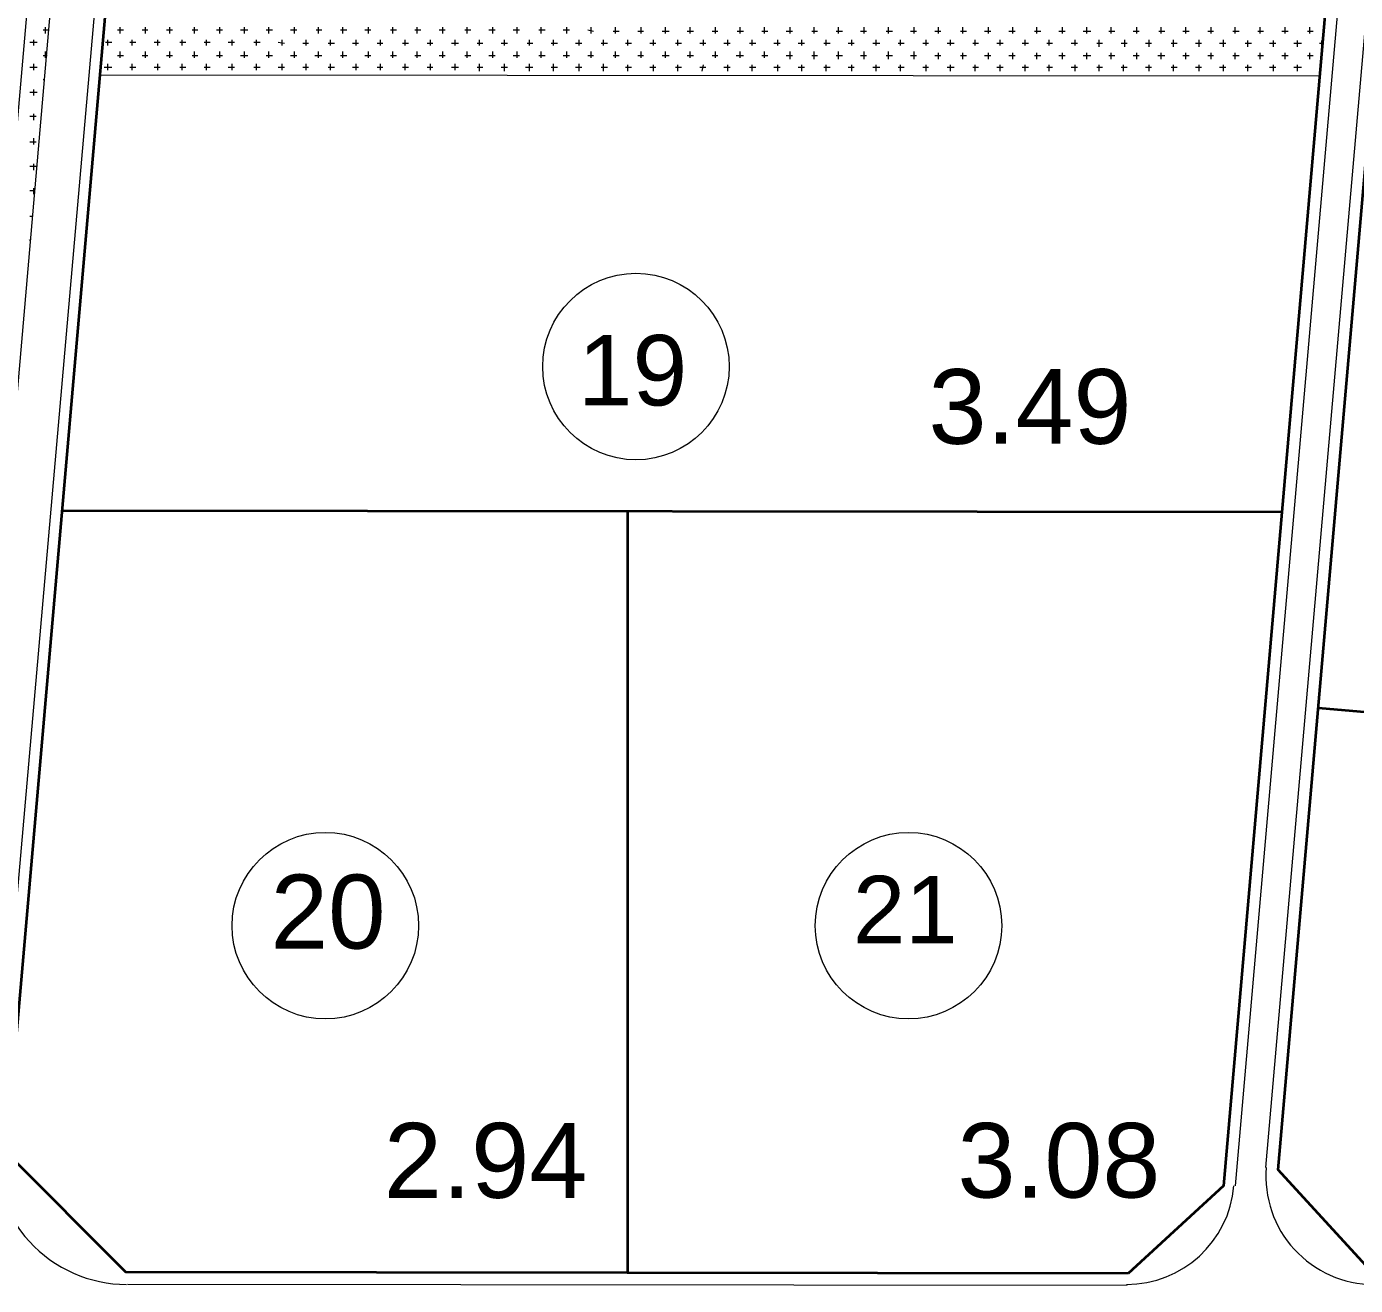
# Model space of a CAD drawing. Header units: millimetres. Extents: x -1787 to 4633, y 81 to 2259.
# Drawn here: x 1559.5 to 1899.2, y 1102.6 to 1424.4 of the extents above; entities that cross this region are included whole.
import ezdxf

# ---------------------------------------------------------------- set-up
doc = ezdxf.new("R2010")
doc.units = ezdxf.units.MM
doc.header["$MEASUREMENT"] = 0
doc.layers.get('0').update_dxf_attribs({"linetype": 'CONTINUOUS'})
doc.styles.add('Arial$001', font='arial.ttf', dxfattribs={"height": 2.232})

msp = doc.modelspace()

# ---------------------------------------------------------------- linework, layer by layer
at = {"color": 1, "linetype": 'Continuous', "lineweight": 35, "true_color": 0x000001}
for points in [[(1841.16425, 1105.68153), (1584.92009, 1106.04638), (1554.39456, 1136.5719), (1586.86594, 1510.17515), (1621.40478, 1537.53867), (1874.85178, 1502.99983), (1895.64806, 1476.48762), (1865.48738, 1128.05881)], [(2145.08174, 1127.81558), (2120.51538, 1105.4383), (1903.7963, 1105.68153), (1879.47317, 1132.19374), (1909.02578, 1472.47431), (1936.51091, 1494.60835), (2150.91929, 1464.93414), (2171.83718, 1438.78677)]]:
    msp.add_lwpolyline(points, close=True, dxfattribs=at)
at = {"color": 5, "linetype": 'Continuous', "lineweight": 20, "true_color": 0x000005}
msp.add_lwpolyline([(1567.52905, 1519.41794), (1533.59829, 1130.61274), (1539.80069, 1130.61274), (1573.48822, 1519.41794)], close=True, dxfattribs=at)
for points in [[(1551.5974, 1139.61229), (1584.06878, 1510.17515), (1584.06878, 1510.17515)], [(1898.81006, 1476.24439), (1868.52777, 1128.05881), (1868.52777, 1128.05881)], [(1876.31117, 1132.80182), (1905.98538, 1472.47431), (1905.98538, 1472.47431)], [(1840.92102, 1102.64114), (1585.28494, 1102.88437), (1585.28494, 1102.88437)]]:
    msp.add_lwpolyline(points, dxfattribs=at)
at = {"color": 3, "linetype": 'Continuous', "lineweight": 15, "true_color": 0x000003}
for points in [[(1563.75897, 1423.58482), (1564.97513, 1423.58482), (1564.97513, 1423.58482)], [(1564.36705, 1422.61189), (1564.36705, 1424.1929), (1564.36705, 1424.1929)], [(1582.73101, 1423.58482), (1584.31201, 1423.58482), (1584.31201, 1423.58482)], [(1583.4607, 1422.61189), (1583.4607, 1424.1929), (1583.4607, 1424.1929)], [(1589.05502, 1423.58482), (1590.51441, 1423.58482), (1590.51441, 1423.58482)], [(1589.90633, 1422.61189), (1589.90633, 1424.1929), (1589.90633, 1424.1929)], [(1595.25742, 1423.58482), (1596.83842, 1423.58482), (1596.83842, 1423.58482)], [(1596.10873, 1422.61189), (1596.10873, 1424.1929), (1596.10873, 1424.1929)], [(1601.82466, 1423.58482), (1603.28405, 1423.58482), (1603.28405, 1423.58482)], [(1602.43274, 1422.61189), (1602.43274, 1424.1929), (1602.43274, 1424.1929)], [(1608.02706, 1423.58482), (1609.60807, 1423.58482), (1609.60807, 1423.58482)], [(1608.87837, 1422.61189), (1608.87837, 1424.1929), (1608.87837, 1424.1929)], [(1614.22946, 1423.58482), (1616.05369, 1423.58482), (1616.05369, 1423.58482)], [(1615.20239, 1422.61189), (1615.20239, 1424.1929), (1615.20239, 1424.1929)], [(1620.79671, 1423.58482), (1622.37771, 1423.58482), (1622.37771, 1423.58482)], [(1621.40478, 1422.61189), (1621.40478, 1424.1929), (1621.40478, 1424.1929)], [(1626.9991, 1423.58482), (1628.58011, 1423.58482), (1628.58011, 1423.58482)], [(1627.97203, 1422.61189), (1627.97203, 1424.1929), (1627.97203, 1424.1929)], [(1633.56635, 1423.58482), (1635.02574, 1423.58482), (1635.02574, 1423.58482)], [(1634.17443, 1422.61189), (1634.17443, 1424.1929), (1634.17443, 1424.1929)], [(1639.76875, 1423.58482), (1641.34975, 1423.58482), (1641.34975, 1423.58482)], [(1640.37682, 1422.61189), (1640.37682, 1424.1929), (1640.37682, 1424.1929)], [(1645.97114, 1423.58482), (1647.55215, 1423.58482), (1647.55215, 1423.58482)], [(1646.94407, 1422.61189), (1646.94407, 1424.1929), (1646.94407, 1424.1929)], [(1652.53839, 1423.58482), (1654.11939, 1423.58482), (1654.11939, 1423.58482)], [(1653.14647, 1422.61189), (1653.14647, 1424.1929), (1653.14647, 1424.1929)], [(1658.74079, 1423.58482), (1660.32179, 1423.58482), (1660.32179, 1423.58482)], [(1659.34886, 1422.61189), (1659.34886, 1424.1929), (1659.34886, 1424.1929)], [(1664.94318, 1423.58482), (1666.52419, 1423.58482), (1666.52419, 1423.58482)], [(1665.91611, 1422.61189), (1665.91611, 1424.1929), (1665.91611, 1424.1929)], [(1671.51043, 1423.58482), (1673.09143, 1423.58482), (1673.09143, 1423.58482)], [(1672.11851, 1422.61189), (1672.11851, 1424.1929), (1672.11851, 1424.1929)], [(1677.71283, 1423.58482), (1679.29383, 1423.58482), (1679.29383, 1423.58482)], [(1678.68575, 1422.61189), (1678.68575, 1424.1929), (1678.68575, 1424.1929)], [(1683.91522, 1423.58482), (1685.49623, 1423.58482), (1685.49623, 1423.58482)], [(1684.88815, 1422.61189), (1684.88815, 1424.1929), (1684.88815, 1424.1929)], [(1690.48247, 1423.58482), (1692.06347, 1423.58482), (1692.06347, 1423.58482)], [(1691.09055, 1422.61189), (1691.09055, 1424.1929), (1691.09055, 1424.1929)], [(1696.68487, 1423.58482), (1698.26587, 1423.58482), (1698.26587, 1423.58482)], [(1697.65779, 1422.61189), (1697.65779, 1424.1929), (1697.65779, 1424.1929)], [(1703.00888, 1423.58482), (1704.46827, 1423.21997), (1704.46827, 1423.21997)], [(1703.86019, 1422.61189), (1703.86019, 1424.1929), (1703.86019, 1424.1929)], [(1710.06259, 1422.61189), (1710.06259, 1424.1929), (1710.06259, 1424.1929)], [(1716.62983, 1422.61189), (1716.62983, 1424.1929), (1716.62983, 1424.1929)], [(1722.83223, 1422.61189), (1722.83223, 1424.1929), (1722.83223, 1424.1929)], [(1729.15624, 1422.61189), (1729.15624, 1424.1929), (1729.15624, 1424.1929)], [(1735.60187, 1422.61189), (1735.60187, 1424.1929), (1735.60187, 1424.1929)], [(1741.92588, 1422.61189), (1741.92588, 1424.1929), (1741.92588, 1424.1929)], [(1748.12828, 1422.61189), (1748.12828, 1424.1929), (1748.12828, 1424.1929)], [(1754.69553, 1422.61189), (1754.69553, 1424.1929), (1754.69553, 1424.1929)], [(1760.89792, 1422.61189), (1760.89792, 1424.1929), (1760.89792, 1424.1929)], [(1767.10032, 1422.61189), (1767.10032, 1424.1929), (1767.10032, 1424.1929)], [(1773.66757, 1422.61189), (1773.66757, 1424.1929), (1773.66757, 1424.1929)], [(1779.86996, 1422.61189), (1779.86996, 1424.1929), (1779.86996, 1424.1929)], [(1786.43721, 1422.61189), (1786.43721, 1424.1929), (1786.43721, 1424.1929)], [(1792.63961, 1422.61189), (1792.63961, 1424.1929), (1792.63961, 1424.1929)], [(1798.842, 1422.61189), (1798.842, 1424.1929), (1798.842, 1424.1929)], [(1805.40925, 1422.61189), (1805.40925, 1424.1929), (1805.40925, 1424.1929)], [(1811.61165, 1422.61189), (1811.61165, 1424.1929), (1811.61165, 1424.1929)], [(1817.81404, 1422.61189), (1817.81404, 1424.1929), (1817.81404, 1424.1929)], [(1824.38129, 1422.61189), (1824.38129, 1424.1929), (1824.38129, 1424.1929)], [(1830.58369, 1422.61189), (1830.58369, 1424.1929), (1830.58369, 1424.1929)], [(1836.78608, 1422.61189), (1836.78608, 1424.1929), (1836.78608, 1424.1929)], [(1843.35333, 1422.61189), (1843.35333, 1424.1929), (1843.35333, 1424.1929)], [(1849.55573, 1422.61189), (1849.55573, 1424.1929), (1849.55573, 1424.1929)], [(1855.87974, 1422.61189), (1855.87974, 1424.1929), (1855.87974, 1424.1929)], [(1862.32537, 1422.61189), (1862.32537, 1424.1929), (1862.32537, 1424.1929)], [(1868.52777, 1422.61189), (1868.52777, 1424.1929), (1868.52777, 1424.1929)], [(1874.85178, 1422.61189), (1874.85178, 1424.1929), (1874.85178, 1424.1929)], [(1881.29741, 1422.61189), (1881.29741, 1424.1929), (1881.29741, 1424.1929)], [(1887.62142, 1422.61189), (1887.62142, 1424.1929), (1887.62142, 1424.1929)], [(1560.35373, 1420.42281), (1562.17797, 1420.42281), (1562.17797, 1420.42281)], [(1561.32666, 1419.5715), (1561.32666, 1421.03089), (1561.32666, 1421.03089)], [(1579.69062, 1420.42281), (1581.27162, 1420.42281), (1581.27162, 1420.42281)], [(1580.2987, 1419.5715), (1580.2987, 1421.03089), (1580.2987, 1421.03089)], [(1585.89302, 1420.42281), (1587.47402, 1420.42281), (1587.47402, 1420.42281)], [(1586.50109, 1419.5715), (1586.50109, 1421.03089), (1586.50109, 1421.03089)], [(1592.09541, 1420.42281), (1593.67642, 1420.42281), (1593.67642, 1420.42281)], [(1593.06834, 1419.5715), (1593.06834, 1421.03089), (1593.06834, 1421.03089)], [(1598.66266, 1420.42281), (1600.24366, 1420.42281), (1600.24366, 1420.42281)], [(1599.27074, 1419.5715), (1599.27074, 1421.03089), (1599.27074, 1421.03089)], [(1604.86506, 1420.42281), (1606.44606, 1420.42281), (1606.44606, 1420.42281)], [(1605.47313, 1419.5715), (1605.47313, 1421.03089), (1605.47313, 1421.03089)], [(1611.06745, 1420.42281), (1612.64846, 1420.42281), (1612.64846, 1420.42281)], [(1612.04038, 1419.5715), (1612.04038, 1421.03089), (1612.04038, 1421.03089)], [(1617.6347, 1420.42281), (1619.2157, 1420.42281), (1619.2157, 1420.42281)], [(1618.24278, 1419.5715), (1618.24278, 1421.03089), (1618.24278, 1421.03089)], [(1623.8371, 1420.42281), (1625.4181, 1420.17958), (1625.4181, 1420.17958)], [(1624.81002, 1419.5715), (1624.81002, 1421.03089), (1624.81002, 1421.03089)], [(1630.16111, 1420.17958), (1631.6205, 1420.17958), (1631.6205, 1420.17958)], [(1631.01242, 1419.5715), (1631.01242, 1421.03089), (1631.01242, 1421.03089)], [(1636.60674, 1420.17958), (1638.18774, 1420.17958), (1638.18774, 1420.17958)], [(1637.21482, 1419.5715), (1637.21482, 1421.03089), (1637.21482, 1421.03089)], [(1642.80914, 1420.17958), (1644.39014, 1420.17958), (1644.39014, 1420.17958)], [(1643.78206, 1419.5715), (1643.78206, 1421.03089), (1643.78206, 1421.03089)], [(1649.13315, 1420.17958), (1650.59254, 1420.17958), (1650.59254, 1420.17958)], [(1649.98446, 1419.5715), (1649.98446, 1421.03089), (1649.98446, 1421.03089)], [(1655.57878, 1420.17958), (1657.15978, 1420.17958), (1657.15978, 1420.17958)], [(1656.30847, 1419.5715), (1656.30847, 1421.03089), (1656.30847, 1421.03089)], [(1661.90279, 1420.17958), (1663.36218, 1420.17958), (1663.36218, 1420.17958)], [(1662.7541, 1419.5715), (1662.7541, 1421.03089), (1662.7541, 1421.03089)], [(1668.10519, 1420.17958), (1669.92942, 1420.17958), (1669.92942, 1420.17958)], [(1669.07811, 1419.5715), (1669.07811, 1421.03089), (1669.07811, 1421.03089)], [(1674.67243, 1420.17958), (1676.13182, 1420.17958), (1676.13182, 1420.17958)], [(1675.28051, 1419.5715), (1675.28051, 1421.03089), (1675.28051, 1421.03089)], [(1680.87483, 1420.17958), (1682.45584, 1420.17958), (1682.45584, 1420.17958)], [(1681.72614, 1419.5715), (1681.72614, 1421.03089), (1681.72614, 1421.03089)], [(1687.44208, 1420.17958), (1688.90146, 1420.17958), (1688.90146, 1420.17958)], [(1688.05015, 1419.5715), (1688.05015, 1421.03089), (1688.05015, 1421.03089)], [(1693.64447, 1420.17958), (1695.22548, 1420.17958), (1695.22548, 1420.17958)], [(1694.25255, 1419.5715), (1694.25255, 1421.03089), (1694.25255, 1421.03089)], [(1699.84687, 1420.17958), (1701.42788, 1420.17958), (1701.42788, 1420.17958)], [(1700.8198, 1419.5715), (1700.8198, 1421.03089), (1700.8198, 1421.03089)], [(1706.41412, 1420.17958), (1707.99512, 1420.17958), (1707.99512, 1420.17958)], [(1707.02219, 1419.5715), (1707.02219, 1421.03089), (1707.02219, 1421.03089)], [(1709.45451, 1423.21997), (1711.03551, 1423.21997), (1711.03551, 1423.21997)], [(1712.61651, 1420.17958), (1714.19752, 1420.17958), (1714.19752, 1420.17958)], [(1713.22459, 1419.5715), (1713.22459, 1421.03089), (1713.22459, 1421.03089)], [(1715.77852, 1423.21997), (1717.23791, 1423.21997), (1717.23791, 1423.21997)], [(1718.81891, 1420.17958), (1720.39992, 1420.17958), (1720.39992, 1420.17958)], [(1719.79184, 1419.5715), (1719.79184, 1421.03089), (1719.79184, 1421.03089)], [(1721.98092, 1423.21997), (1723.80515, 1423.21997), (1723.80515, 1423.21997)], [(1725.38616, 1420.17958), (1726.96716, 1420.17958), (1726.96716, 1420.17958)], [(1725.99424, 1419.5715), (1725.99424, 1421.03089), (1725.99424, 1421.03089)], [(1728.42655, 1423.21997), (1730.00755, 1423.21997), (1730.00755, 1423.21997)], [(1731.58855, 1420.17958), (1733.16956, 1420.17958), (1733.16956, 1420.17958)], [(1732.56148, 1419.5715), (1732.56148, 1421.03089), (1732.56148, 1421.03089)], [(1734.75056, 1423.21997), (1736.20995, 1423.21997), (1736.20995, 1423.21997)], [(1737.79095, 1420.17958), (1739.37196, 1420.17958), (1739.37196, 1420.17958)], [(1738.76388, 1419.5715), (1738.76388, 1421.03089), (1738.76388, 1421.03089)], [(1741.19619, 1423.21997), (1742.77719, 1423.21997), (1742.77719, 1423.21997)], [(1744.3582, 1420.17958), (1745.9392, 1420.17958), (1745.9392, 1420.17958)], [(1744.96628, 1419.5715), (1744.96628, 1421.03089), (1744.96628, 1421.03089)], [(1747.5202, 1423.21997), (1748.97959, 1423.21997), (1748.97959, 1423.21997)], [(1750.56059, 1420.17958), (1752.1416, 1420.17958), (1752.1416, 1420.17958)], [(1751.53352, 1419.5715), (1751.53352, 1421.03089), (1751.53352, 1421.03089)], [(1753.7226, 1423.21997), (1755.3036, 1423.21997), (1755.3036, 1423.21997)], [(1756.76299, 1420.17958), (1758.344, 1420.17958), (1758.344, 1420.17958)], [(1757.73592, 1419.5715), (1757.73592, 1421.03089), (1757.73592, 1421.03089)], [(1760.28985, 1423.21997), (1761.74923, 1423.21997), (1761.74923, 1423.21997)], [(1763.33024, 1420.17958), (1764.91124, 1420.17958), (1764.91124, 1420.17958)], [(1763.93832, 1419.5715), (1763.93832, 1421.03089), (1763.93832, 1421.03089)], [(1766.49224, 1423.21997), (1768.07325, 1423.21997), (1768.07325, 1423.21997)], [(1769.53263, 1420.17958), (1771.11364, 1420.17958), (1771.11364, 1420.17958)], [(1770.50556, 1419.5715), (1770.50556, 1421.03089), (1770.50556, 1421.03089)], [(1772.69464, 1423.21997), (1774.27564, 1423.21997), (1774.27564, 1423.21997)], [(1775.85665, 1420.17958), (1777.68088, 1420.17958), (1777.68088, 1420.17958)], [(1776.70796, 1419.5715), (1776.70796, 1421.03089), (1776.70796, 1421.03089)], [(1779.26189, 1423.21997), (1780.84289, 1423.21997), (1780.84289, 1423.21997)], [(1782.30228, 1420.17958), (1783.88328, 1420.17958), (1783.88328, 1420.17958)], [(1782.91036, 1419.5715), (1782.91036, 1421.03089), (1782.91036, 1421.03089)], [(1785.46428, 1423.21997), (1787.04529, 1423.21997), (1787.04529, 1423.21997)], [(1788.62629, 1420.17958), (1790.08568, 1420.17958), (1790.08568, 1420.17958)], [(1789.4776, 1419.5715), (1789.4776, 1421.03089), (1789.4776, 1421.03089)], [(1791.66668, 1423.21997), (1793.24768, 1423.21997), (1793.24768, 1423.21997)], [(1794.82869, 1420.17958), (1796.65292, 1420.17958), (1796.65292, 1420.17958)], [(1795.68, 1419.5715), (1795.68, 1421.03089), (1795.68, 1421.03089)], [(1798.23393, 1423.21997), (1799.81493, 1423.21997), (1799.81493, 1423.21997)], [(1801.39593, 1420.17958), (1802.85532, 1420.17958), (1802.85532, 1420.17958)], [(1802.00401, 1419.5715), (1802.00401, 1421.03089), (1802.00401, 1421.03089)], [(1804.43632, 1423.21997), (1806.01733, 1423.21997), (1806.01733, 1423.21997)], [(1807.59833, 1420.17958), (1809.17933, 1420.17958), (1809.17933, 1420.17958)], [(1808.44964, 1419.5715), (1808.44964, 1421.03089), (1808.44964, 1421.03089)], [(1810.63872, 1423.21997), (1812.21973, 1423.21997), (1812.21973, 1423.21997)], [(1814.04396, 1420.17958), (1815.62496, 1420.17958), (1815.62496, 1420.17958)], [(1814.77365, 1419.5715), (1814.77365, 1421.03089), (1814.77365, 1421.03089)], [(1817.20597, 1423.21997), (1818.78697, 1423.21997), (1818.78697, 1423.21997)], [(1820.36797, 1420.17958), (1821.82736, 1420.17958), (1821.82736, 1420.17958)], [(1820.97605, 1419.5715), (1820.97605, 1421.03089), (1820.97605, 1421.03089)], [(1823.40836, 1423.21997), (1824.98937, 1423.21997), (1824.98937, 1423.21997)], [(1826.57037, 1420.17958), (1828.15137, 1420.17958), (1828.15137, 1420.17958)], [(1827.5433, 1419.5715), (1827.5433, 1421.03089), (1827.5433, 1421.03089)], [(1829.61076, 1423.21997), (1831.55661, 1423.21997), (1831.55661, 1423.21997)], [(1833.13762, 1420.17958), (1834.597, 1420.17958), (1834.597, 1420.17958)], [(1833.74569, 1419.20665), (1833.74569, 1421.03089), (1833.74569, 1421.03089)], [(1836.17801, 1423.21997), (1837.75901, 1423.21997), (1837.75901, 1423.21997)], [(1839.34001, 1420.17958), (1840.92102, 1420.17958), (1840.92102, 1420.17958)], [(1840.31294, 1419.20665), (1840.31294, 1421.03089), (1840.31294, 1421.03089)], [(1842.3804, 1423.21997), (1843.96141, 1423.21997), (1843.96141, 1423.21997)], [(1845.54241, 1420.17958), (1847.12341, 1420.17958), (1847.12341, 1420.17958)], [(1846.51534, 1419.20665), (1846.51534, 1421.03089), (1846.51534, 1421.03089)], [(1848.94765, 1423.21997), (1850.52865, 1423.21997), (1850.52865, 1423.21997)], [(1852.10966, 1420.17958), (1853.69066, 1420.17958), (1853.69066, 1420.17958)], [(1852.71773, 1419.20665), (1852.71773, 1421.03089), (1852.71773, 1421.03089)], [(1855.15005, 1423.21997), (1856.73105, 1423.21997), (1856.73105, 1423.21997)], [(1858.31205, 1420.17958), (1859.89306, 1420.17958), (1859.89306, 1420.17958)], [(1859.28498, 1419.20665), (1859.28498, 1421.03089), (1859.28498, 1421.03089)], [(1861.47406, 1423.21997), (1862.93345, 1423.21997), (1862.93345, 1423.21997)], [(1864.51445, 1420.17958), (1866.09545, 1420.17958), (1866.09545, 1420.17958)], [(1865.48738, 1419.20665), (1865.48738, 1421.03089), (1865.48738, 1421.03089)], [(1867.91969, 1423.21997), (1869.50069, 1423.21997), (1869.50069, 1423.21997)], [(1871.0817, 1420.17958), (1872.6627, 1420.17958), (1872.6627, 1420.17958)], [(1871.68977, 1419.20665), (1871.68977, 1420.78766), (1871.68977, 1420.78766)], [(1874.2437, 1423.21997), (1875.70309, 1423.21997), (1875.70309, 1423.21997)], [(1877.28409, 1420.17958), (1878.8651, 1420.17958), (1878.8651, 1420.17958)], [(1878.25702, 1419.20665), (1878.25702, 1420.78766), (1878.25702, 1420.78766)], [(1880.4461, 1423.21997), (1882.0271, 1423.21997), (1882.0271, 1423.21997)], [(1883.48649, 1420.17958), (1885.43234, 1420.17958), (1885.43234, 1420.17958)], [(1884.45942, 1419.20665), (1884.45942, 1420.78766), (1884.45942, 1420.78766)], [(1887.01334, 1423.21997), (1888.47273, 1423.21997), (1888.47273, 1423.21997)], [(1890.05374, 1420.17958), (1891.02666, 1420.17958), (1891.02666, 1420.17958)], [(1890.66181, 1419.20665), (1890.66181, 1420.78766), (1890.66181, 1420.78766)], [(1563.75897, 1417.01757), (1564.73189, 1417.01757), (1564.73189, 1417.01757)], [(1564.36705, 1416.40949), (1564.36705, 1417.9905), (1564.36705, 1417.9905)], [(1582.73101, 1417.01757), (1584.31201, 1417.01757), (1584.31201, 1417.01757)], [(1583.4607, 1416.40949), (1583.4607, 1417.9905), (1583.4607, 1417.9905)], [(1589.05502, 1417.01757), (1590.51441, 1417.01757), (1590.51441, 1417.01757)], [(1589.90633, 1416.40949), (1589.90633, 1417.9905), (1589.90633, 1417.9905)], [(1595.25742, 1417.01757), (1596.83842, 1417.01757), (1596.83842, 1417.01757)], [(1596.10873, 1416.40949), (1596.10873, 1417.9905), (1596.10873, 1417.9905)], [(1601.82466, 1417.01757), (1603.28405, 1417.01757), (1603.28405, 1417.01757)], [(1602.43274, 1416.40949), (1602.43274, 1417.9905), (1602.43274, 1417.9905)], [(1608.02706, 1417.01757), (1609.60807, 1417.01757), (1609.60807, 1417.01757)], [(1608.87837, 1416.40949), (1608.87837, 1417.9905), (1608.87837, 1417.9905)], [(1614.22946, 1417.01757), (1616.05369, 1417.01757), (1616.05369, 1417.01757)], [(1615.20239, 1416.40949), (1615.20239, 1417.9905), (1615.20239, 1417.9905)], [(1620.79671, 1417.01757), (1622.37771, 1417.01757), (1622.37771, 1417.01757)], [(1621.40478, 1416.40949), (1621.40478, 1417.9905), (1621.40478, 1417.9905)], [(1626.9991, 1417.01757), (1628.58011, 1417.01757), (1628.58011, 1417.01757)], [(1627.97203, 1416.40949), (1627.97203, 1417.9905), (1627.97203, 1417.9905)], [(1633.2015, 1417.01757), (1635.02574, 1417.01757), (1635.02574, 1417.01757)], [(1634.17443, 1416.40949), (1634.17443, 1417.9905), (1634.17443, 1417.9905)], [(1639.76875, 1417.01757), (1641.34975, 1417.01757), (1641.34975, 1417.01757)], [(1640.37682, 1416.40949), (1640.37682, 1417.9905), (1640.37682, 1417.9905)], [(1645.97114, 1417.01757), (1647.55215, 1417.01757), (1647.55215, 1417.01757)], [(1646.94407, 1416.40949), (1646.94407, 1417.9905), (1646.94407, 1417.9905)], [(1652.53839, 1417.01757), (1654.11939, 1417.01757), (1654.11939, 1417.01757)], [(1653.14647, 1416.40949), (1653.14647, 1417.9905), (1653.14647, 1417.9905)], [(1658.74079, 1417.01757), (1660.32179, 1417.01757), (1660.32179, 1417.01757)], [(1659.34886, 1416.40949), (1659.34886, 1417.9905), (1659.34886, 1417.9905)], [(1664.94318, 1417.01757), (1666.52419, 1417.01757), (1666.52419, 1417.01757)], [(1665.91611, 1416.40949), (1665.91611, 1417.9905), (1665.91611, 1417.9905)], [(1671.51043, 1417.01757), (1673.09143, 1417.01757), (1673.09143, 1417.01757)], [(1672.11851, 1416.40949), (1672.11851, 1417.9905), (1672.11851, 1417.9905)], [(1677.71283, 1417.01757), (1679.29383, 1417.01757), (1679.29383, 1417.01757)], [(1678.68575, 1416.40949), (1678.68575, 1417.9905), (1678.68575, 1417.9905)], [(1683.91522, 1417.01757), (1685.49623, 1417.01757), (1685.49623, 1417.01757)], [(1684.88815, 1416.40949), (1684.88815, 1417.9905), (1684.88815, 1417.9905)], [(1690.48247, 1417.01757), (1692.06347, 1417.01757), (1692.06347, 1417.01757)], [(1691.09055, 1416.40949), (1691.09055, 1417.9905), (1691.09055, 1417.9905)], [(1696.68487, 1417.01757), (1698.26587, 1417.01757), (1698.26587, 1417.01757)], [(1697.65779, 1416.40949), (1697.65779, 1417.9905), (1697.65779, 1417.9905)], [(1703.00888, 1417.01757), (1704.46827, 1417.01757), (1704.46827, 1417.01757)], [(1703.86019, 1416.40949), (1703.86019, 1417.9905), (1703.86019, 1417.9905)], [(1709.45451, 1417.01757), (1711.03551, 1417.01757), (1711.03551, 1417.01757)], [(1710.06259, 1416.40949), (1710.06259, 1417.9905), (1710.06259, 1417.9905)], [(1715.77852, 1417.01757), (1717.23791, 1417.01757), (1717.23791, 1417.01757)], [(1716.62983, 1416.40949), (1716.62983, 1417.9905), (1716.62983, 1417.9905)], [(1721.98092, 1417.01757), (1723.80515, 1417.01757), (1723.80515, 1417.01757)], [(1722.83223, 1416.40949), (1722.83223, 1417.9905), (1722.83223, 1417.9905)], [(1728.42655, 1417.01757), (1730.00755, 1417.01757), (1730.00755, 1417.01757)], [(1729.15624, 1416.40949), (1729.15624, 1417.9905), (1729.15624, 1417.9905)], [(1734.75056, 1417.01757), (1736.20995, 1417.01757), (1736.20995, 1417.01757)], [(1735.60187, 1416.40949), (1735.60187, 1417.9905), (1735.60187, 1417.9905)], [(1740.95296, 1417.01757), (1742.77719, 1417.01757), (1742.77719, 1417.01757)], [(1741.92588, 1416.40949), (1741.92588, 1417.9905), (1741.92588, 1417.9905)], [(1747.5202, 1417.01757), (1748.97959, 1417.01757), (1748.97959, 1417.01757)], [(1748.12828, 1416.40949), (1748.12828, 1417.9905), (1748.12828, 1417.9905)], [(1753.7226, 1417.01757), (1755.3036, 1417.01757), (1755.3036, 1417.01757)], [(1754.69553, 1416.04465), (1754.69553, 1417.9905), (1754.69553, 1417.9905)], [(1760.28985, 1417.01757), (1761.74923, 1417.01757), (1761.74923, 1417.01757)], [(1760.89792, 1416.04465), (1760.89792, 1417.9905), (1760.89792, 1417.9905)], [(1766.49224, 1417.01757), (1768.07325, 1417.01757), (1768.07325, 1417.01757)], [(1767.10032, 1416.04465), (1767.10032, 1417.9905), (1767.10032, 1417.9905)], [(1772.69464, 1417.01757), (1774.27564, 1417.01757), (1774.27564, 1417.01757)], [(1773.66757, 1416.04465), (1773.66757, 1417.9905), (1773.66757, 1417.9905)], [(1779.26189, 1417.01757), (1780.84289, 1417.01757), (1780.84289, 1417.01757)], [(1779.86996, 1416.04465), (1779.86996, 1417.9905), (1779.86996, 1417.9905)], [(1785.46428, 1417.01757), (1787.04529, 1417.01757), (1787.04529, 1417.01757)], [(1786.43721, 1416.04465), (1786.43721, 1417.9905), (1786.43721, 1417.9905)], [(1791.66668, 1417.01757), (1793.24768, 1417.01757), (1793.24768, 1417.01757)], [(1792.63961, 1416.04465), (1792.63961, 1417.62565), (1792.63961, 1417.62565)], [(1798.23393, 1417.01757), (1799.81493, 1417.01757), (1799.81493, 1417.01757)], [(1798.842, 1416.04465), (1798.842, 1417.62565), (1798.842, 1417.62565)], [(1804.43632, 1417.01757), (1806.01733, 1417.01757), (1806.01733, 1417.01757)], [(1805.40925, 1416.04465), (1805.40925, 1417.62565), (1805.40925, 1417.62565)], [(1810.63872, 1417.01757), (1812.21973, 1417.01757), (1812.21973, 1417.01757)], [(1811.61165, 1416.04465), (1811.61165, 1417.62565), (1811.61165, 1417.62565)], [(1817.20597, 1417.01757), (1818.78697, 1417.01757), (1818.78697, 1417.01757)], [(1817.81404, 1416.04465), (1817.81404, 1417.62565), (1817.81404, 1417.62565)], [(1823.40836, 1417.01757), (1824.98937, 1417.01757), (1824.98937, 1417.01757)], [(1824.38129, 1416.04465), (1824.38129, 1417.62565), (1824.38129, 1417.62565)], [(1829.61076, 1417.01757), (1831.55661, 1417.01757), (1831.55661, 1417.01757)], [(1830.58369, 1416.04465), (1830.58369, 1417.62565), (1830.58369, 1417.62565)], [(1836.17801, 1417.01757), (1837.75901, 1417.01757), (1837.75901, 1417.01757)], [(1836.78608, 1416.04465), (1836.78608, 1417.62565), (1836.78608, 1417.62565)], [(1842.3804, 1417.01757), (1843.96141, 1417.01757), (1843.96141, 1417.01757)], [(1843.35333, 1416.04465), (1843.35333, 1417.62565), (1843.35333, 1417.62565)], [(1848.70442, 1417.01757), (1850.52865, 1417.01757), (1850.52865, 1417.01757)], [(1849.55573, 1416.04465), (1849.55573, 1417.62565), (1849.55573, 1417.62565)], [(1855.15005, 1417.01757), (1856.73105, 1417.01757), (1856.73105, 1417.01757)], [(1855.87974, 1416.04465), (1855.87974, 1417.62565), (1855.87974, 1417.62565)], [(1861.47406, 1417.01757), (1862.93345, 1417.01757), (1862.93345, 1417.01757)], [(1862.32537, 1416.04465), (1862.32537, 1417.62565), (1862.32537, 1417.62565)], [(1867.91969, 1417.01757), (1869.50069, 1417.01757), (1869.50069, 1417.01757)], [(1868.52777, 1416.04465), (1868.52777, 1417.62565), (1868.52777, 1417.62565)], [(1874.2437, 1417.01757), (1875.70309, 1417.01757), (1875.70309, 1417.01757)], [(1874.85178, 1416.04465), (1874.85178, 1417.62565), (1874.85178, 1417.62565)], [(1880.4461, 1417.01757), (1882.0271, 1417.01757), (1882.0271, 1417.01757)], [(1881.29741, 1416.04465), (1881.29741, 1417.62565), (1881.29741, 1417.62565)], [(1887.01334, 1417.01757), (1888.47273, 1417.01757), (1888.47273, 1417.01757)], [(1887.62142, 1416.04465), (1887.62142, 1417.62565), (1887.62142, 1417.62565)], [(1560.35373, 1413.97718), (1562.17797, 1413.97718), (1562.17797, 1413.97718)], [(1561.32666, 1413.24749), (1561.32666, 1414.82849), (1561.32666, 1414.82849)], [(1579.32577, 1413.97718), (1581.27162, 1413.97718), (1581.27162, 1413.97718)], [(1580.2987, 1413.24749), (1580.2987, 1414.82849), (1580.2987, 1414.82849)], [(1585.89302, 1413.97718), (1587.47402, 1413.97718), (1587.47402, 1413.97718)], [(1586.50109, 1413.24749), (1586.50109, 1414.82849), (1586.50109, 1414.82849)], [(1592.09541, 1413.97718), (1593.67642, 1413.97718), (1593.67642, 1413.97718)], [(1593.06834, 1413.24749), (1593.06834, 1414.82849), (1593.06834, 1414.82849)], [(1598.66266, 1413.97718), (1600.24366, 1413.97718), (1600.24366, 1413.97718)], [(1599.27074, 1413.24749), (1599.27074, 1414.82849), (1599.27074, 1414.82849)], [(1604.86506, 1413.97718), (1606.44606, 1413.97718), (1606.44606, 1413.97718)], [(1605.47313, 1413.24749), (1605.47313, 1414.82849), (1605.47313, 1414.82849)], [(1611.06745, 1413.97718), (1612.64846, 1413.97718), (1612.64846, 1413.97718)], [(1612.04038, 1413.24749), (1612.04038, 1414.82849), (1612.04038, 1414.82849)], [(1617.6347, 1413.97718), (1619.2157, 1413.97718), (1619.2157, 1413.97718)], [(1618.24278, 1413.24749), (1618.24278, 1414.82849), (1618.24278, 1414.82849)], [(1623.8371, 1413.97718), (1625.4181, 1413.97718), (1625.4181, 1413.97718)], [(1624.81002, 1413.24749), (1624.81002, 1414.82849), (1624.81002, 1414.82849)], [(1630.16111, 1413.97718), (1631.6205, 1413.97718), (1631.6205, 1413.97718)], [(1631.01242, 1413.24749), (1631.01242, 1414.82849), (1631.01242, 1414.82849)], [(1636.60674, 1413.97718), (1638.18774, 1413.97718), (1638.18774, 1413.97718)], [(1637.21482, 1413.24749), (1637.21482, 1414.82849), (1637.21482, 1414.82849)], [(1642.80914, 1413.97718), (1644.39014, 1413.97718), (1644.39014, 1413.97718)], [(1643.78206, 1413.24749), (1643.78206, 1414.82849), (1643.78206, 1414.82849)], [(1649.13315, 1413.97718), (1650.59254, 1413.97718), (1650.59254, 1413.97718)], [(1649.98446, 1413.24749), (1649.98446, 1414.82849), (1649.98446, 1414.82849)], [(1655.57878, 1413.97718), (1657.15978, 1413.97718), (1657.15978, 1413.97718)], [(1656.30847, 1413.24749), (1656.30847, 1414.82849), (1656.30847, 1414.82849)], [(1661.90279, 1413.97718), (1663.36218, 1413.97718), (1663.36218, 1413.97718)], [(1662.7541, 1413.24749), (1662.7541, 1414.82849), (1662.7541, 1414.82849)], [(1668.10519, 1413.97718), (1669.92942, 1413.97718), (1669.92942, 1413.97718)], [(1669.07811, 1413.24749), (1669.07811, 1414.82849), (1669.07811, 1414.82849)], [(1674.67243, 1413.97718), (1676.13182, 1413.97718), (1676.13182, 1413.97718)], [(1675.28051, 1413.00426), (1675.28051, 1414.82849), (1675.28051, 1414.82849)], [(1680.87483, 1413.97718), (1682.45584, 1413.97718), (1682.45584, 1413.97718)], [(1681.72614, 1413.00426), (1681.72614, 1414.82849), (1681.72614, 1414.82849)], [(1687.07723, 1413.97718), (1688.90146, 1413.97718), (1688.90146, 1413.97718)], [(1688.05015, 1413.00426), (1688.05015, 1414.82849), (1688.05015, 1414.82849)], [(1693.64447, 1413.97718), (1695.22548, 1413.97718), (1695.22548, 1413.97718)], [(1694.25255, 1413.00426), (1694.25255, 1414.82849), (1694.25255, 1414.82849)], [(1699.84687, 1413.97718), (1701.42788, 1413.97718), (1701.42788, 1413.97718)], [(1700.8198, 1413.00426), (1700.8198, 1414.82849), (1700.8198, 1414.82849)], [(1706.41412, 1413.97718), (1707.99512, 1413.97718), (1707.99512, 1413.97718)], [(1707.02219, 1413.00426), (1707.02219, 1414.82849), (1707.02219, 1414.82849)], [(1712.61651, 1413.97718), (1714.19752, 1413.97718), (1714.19752, 1413.97718)], [(1713.22459, 1413.00426), (1713.22459, 1414.58526), (1713.22459, 1414.58526)], [(1718.81891, 1413.97718), (1720.39992, 1413.97718), (1720.39992, 1413.97718)], [(1719.79184, 1413.00426), (1719.79184, 1414.58526), (1719.79184, 1414.58526)], [(1725.38616, 1413.97718), (1726.96716, 1413.97718), (1726.96716, 1413.97718)], [(1725.99424, 1413.00426), (1725.99424, 1414.58526), (1725.99424, 1414.58526)], [(1731.58855, 1413.97718), (1733.16956, 1413.97718), (1733.16956, 1413.97718)], [(1732.19663, 1413.00426), (1732.56148, 1414.58526), (1732.56148, 1414.58526)], [(1737.79095, 1413.97718), (1739.37196, 1413.97718), (1739.37196, 1413.97718)], [(1738.76388, 1413.00426), (1738.76388, 1414.58526), (1738.76388, 1414.58526)], [(1744.3582, 1413.97718), (1745.9392, 1413.97718), (1745.9392, 1413.97718)], [(1744.96628, 1413.00426), (1744.96628, 1414.58526), (1744.96628, 1414.58526)], [(1750.56059, 1413.97718), (1752.1416, 1413.97718), (1752.1416, 1413.97718)], [(1751.53352, 1413.00426), (1751.53352, 1414.58526), (1751.53352, 1414.58526)], [(1756.76299, 1413.97718), (1758.344, 1413.97718), (1758.344, 1413.97718)], [(1757.73592, 1413.00426), (1757.73592, 1414.58526), (1757.73592, 1414.58526)], [(1763.33024, 1413.97718), (1764.91124, 1413.97718), (1764.91124, 1413.97718)], [(1763.93832, 1413.00426), (1763.93832, 1414.58526), (1763.93832, 1414.58526)], [(1769.53263, 1413.97718), (1771.11364, 1413.97718), (1771.11364, 1413.97718)], [(1770.50556, 1413.00426), (1770.50556, 1414.58526), (1770.50556, 1414.58526)], [(1775.85665, 1413.97718), (1777.68088, 1413.97718), (1777.68088, 1413.97718)], [(1776.70796, 1413.00426), (1776.70796, 1414.58526), (1776.70796, 1414.58526)], [(1782.30228, 1413.97718), (1783.88328, 1413.97718), (1783.88328, 1413.97718)], [(1782.91036, 1413.00426), (1782.91036, 1414.58526), (1782.91036, 1414.58526)], [(1788.62629, 1413.97718), (1790.08568, 1413.97718), (1790.08568, 1413.97718)], [(1789.4776, 1413.00426), (1789.4776, 1414.58526), (1789.4776, 1414.58526)], [(1794.82869, 1413.97718), (1796.65292, 1413.97718), (1796.65292, 1413.97718)], [(1795.68, 1413.00426), (1795.68, 1414.58526), (1795.68, 1414.58526)], [(1801.39593, 1413.97718), (1802.85532, 1413.97718), (1802.85532, 1413.97718)], [(1802.00401, 1413.00426), (1802.00401, 1414.58526), (1802.00401, 1414.58526)], [(1807.59833, 1413.97718), (1809.17933, 1413.97718), (1809.17933, 1413.97718)], [(1808.44964, 1413.00426), (1808.44964, 1414.58526), (1808.44964, 1414.58526)], [(1814.04396, 1413.97718), (1815.62496, 1413.97718), (1815.62496, 1413.97718)], [(1814.77365, 1413.00426), (1814.77365, 1414.58526), (1814.77365, 1414.58526)], [(1820.36797, 1413.97718), (1821.82736, 1413.97718), (1821.82736, 1413.97718)], [(1820.97605, 1413.00426), (1820.97605, 1414.58526), (1820.97605, 1414.58526)], [(1826.57037, 1413.97718), (1828.15137, 1413.97718), (1828.15137, 1413.97718)], [(1827.5433, 1413.00426), (1827.5433, 1414.58526), (1827.5433, 1414.58526)], [(1833.13762, 1413.97718), (1834.597, 1413.97718), (1834.597, 1413.97718)], [(1833.74569, 1413.00426), (1833.74569, 1414.58526), (1833.74569, 1414.58526)], [(1839.34001, 1413.97718), (1840.92102, 1413.97718), (1840.92102, 1413.97718)], [(1839.94809, 1413.00426), (1839.94809, 1414.58526), (1839.94809, 1414.58526)], [(1845.54241, 1413.97718), (1847.12341, 1413.97718), (1847.12341, 1413.97718)], [(1846.51534, 1413.00426), (1846.51534, 1414.58526), (1846.51534, 1414.58526)], [(1852.10966, 1413.97718), (1853.69066, 1413.97718), (1853.69066, 1413.97718)], [(1852.71773, 1413.00426), (1852.71773, 1414.58526), (1852.71773, 1414.58526)], [(1858.31205, 1413.97718), (1859.89306, 1413.97718), (1859.89306, 1413.97718)], [(1859.28498, 1413.00426), (1859.28498, 1414.58526), (1859.28498, 1414.58526)], [(1864.51445, 1413.97718), (1866.09545, 1413.97718), (1866.09545, 1413.97718)], [(1865.48738, 1413.00426), (1865.48738, 1414.58526), (1865.48738, 1414.58526)], [(1871.0817, 1413.97718), (1872.6627, 1413.97718), (1872.6627, 1413.97718)], [(1871.68977, 1413.00426), (1871.68977, 1414.58526), (1871.68977, 1414.58526)], [(1877.28409, 1413.97718), (1878.8651, 1413.97718), (1878.8651, 1413.97718)], [(1878.25702, 1413.00426), (1878.25702, 1414.58526), (1878.25702, 1414.58526)], [(1883.48649, 1413.97718), (1885.43234, 1413.97718), (1885.43234, 1413.97718)], [(1884.45942, 1413.00426), (1884.45942, 1414.58526), (1884.45942, 1414.58526)], [(1890.05374, 1413.97718), (1890.41858, 1413.97718), (1890.41858, 1413.97718)], [(1563.75897, 1410.81518), (1564.12382, 1410.81518), (1564.12382, 1410.81518)], [(1560.35373, 1407.65317), (1562.17797, 1407.65317), (1562.17797, 1407.65317)], [(1561.32666, 1406.80186), (1561.32666, 1408.26125), (1561.32666, 1408.26125)], [(1560.35373, 1401.45077), (1561.93473, 1401.45077), (1561.93473, 1401.45077)], [(1561.32666, 1400.47785), (1561.32666, 1402.05885), (1561.32666, 1402.05885)], [(1560.35373, 1394.88353), (1561.93473, 1394.88353), (1561.93473, 1394.88353)], [(1561.32666, 1394.27545), (1561.32666, 1395.85645), (1561.32666, 1395.85645)], [(1560.35373, 1388.68113), (1561.93473, 1388.68113), (1561.93473, 1388.68113)], [(1561.32666, 1387.7082), (1561.32666, 1389.28921), (1561.32666, 1389.28921)], [(1561.32666, 1381.50581), (1561.32666, 1383.08681), (1561.32666, 1383.08681)], [(1560.35373, 1382.47873), (1561.56989, 1382.47873), (1561.56989, 1382.47873)], [(1560.35373, 1375.91149), (1560.96181, 1375.91149), (1560.96181, 1375.91149)], [(1560.35373, 1369.70909), (1560.23212, 1369.8307), (1560.23212, 1369.8307)]]:
    msp.add_lwpolyline(points, dxfattribs=at)
at = {"color": 2, "linetype": 'Continuous', "lineweight": 20, "true_color": 0x000002}
msp.add_lwpolyline([(1578.47446, 1412.03133), (1890.05374, 1411.7881), (1890.05374, 1411.7881)], dxfattribs=at)
at = {"color": 1, "linetype": 'Continuous', "lineweight": 35, "true_color": 0x000001}
for points in [[(1880.4461, 1300.26656), (1568.74521, 1300.6314), (1568.74521, 1300.6314)], [(1713.22459, 1105.68153), (1713.22459, 1300.6314), (1713.22459, 1300.6314)], [(2153.47322, 1227.17556), (1889.8105, 1250.16091), (1889.8105, 1250.16091)]]:
    msp.add_lwpolyline(points, dxfattribs=at)
at = {"color": 7, "linetype": 'Continuous', "lineweight": 15, "true_color": 0x000007}
for points in [[(1715.29206, 1361.31761), (1702.15757, 1361.31761), (1691.45539, 1350.61543), (1691.45539, 1337.48094), (1691.45539, 1337.48094), (1691.45539, 1324.34645), (1702.15757, 1313.64428), (1715.29206, 1313.64428), (1715.29206, 1313.64428), (1728.42655, 1313.64428), (1739.12872, 1324.34645), (1739.12872, 1337.48094), (1739.12872, 1337.48094), (1739.12872, 1350.61543), (1728.42655, 1361.31761), (1715.29206, 1361.31761)], [(1635.87704, 1218.41923), (1622.74256, 1218.41923), (1612.04038, 1207.71705), (1612.04038, 1194.58256), (1612.04038, 1194.58256), (1612.04038, 1181.44807), (1622.74256, 1170.7459), (1635.87704, 1170.7459), (1635.87704, 1170.7459), (1649.01153, 1170.7459), (1659.71371, 1181.44807), (1659.71371, 1194.58256), (1659.71371, 1194.58256), (1659.71371, 1207.71705), (1649.01153, 1218.41923), (1635.87704, 1218.41923)], [(1784.97782, 1218.41923), (1771.84333, 1218.41923), (1761.14116, 1207.71705), (1761.14116, 1194.58256), (1761.14116, 1194.58256), (1761.14116, 1181.44807), (1771.84333, 1170.7459), (1784.97782, 1170.7459), (1784.97782, 1170.7459), (1798.11231, 1170.7459), (1808.81449, 1181.44807), (1808.81449, 1194.58256), (1808.81449, 1194.58256), (1808.81449, 1207.71705), (1798.11231, 1218.41923), (1784.97782, 1218.41923)]]:
    msp.add_open_spline(points, degree=3, knots=[0, 0, 0, 0, 0.0625, 0.0625, 0.0625, 0.062501, 0.125, 0.125, 0.125, 0.125001, 0.1875, 0.1875, 0.1875, 0.187501, 1, 1, 1, 1], dxfattribs=at)
at = {"color": 5, "linetype": 'Continuous', "lineweight": 20, "true_color": 0x000005}
for points in [[(1551.47579, 1139.61229), (1550.62448, 1130.12627), (1553.78649, 1120.88349), (1560.23212, 1113.82978), (1560.23212, 1113.82978), (1566.55613, 1106.89769), (1575.6773, 1102.88437), (1585.04171, 1102.88437)], [(1876.43278, 1132.80182), (1875.82471, 1125.14003), (1878.37863, 1117.47825), (1883.60811, 1111.88393), (1883.60811, 1111.88393), (1888.83758, 1106.16799), (1896.13452, 1102.88437), (1903.91792, 1102.88437)]]:
    msp.add_open_spline(points, degree=3, knots=[0, 0, 0, 0, 0.125, 0.125, 0.125, 0.125001, 1, 1, 1, 1], dxfattribs=at)
msp.add_open_spline([(1840.67779, 1102.88437), (1855.02843, 1102.88437), (1866.94676, 1113.82978), (1868.16292, 1128.05881)], degree=3, dxfattribs=at)

# ---------------------------------------------------------------- texts
at = {"color": 7, "true_color": 0x000007, "style": 'Arial$001'}
for s, height, p in [('19', 18.02085, (1700.41375, 1327.53317)), ('3.49', 19.08895, (1790.08568, 1317.73435)), ('20', 18.917409, (1621.89125, 1188.72649)), ('21', 17.263054, (1770.74879, 1190.05587)), ('2.94', 19.151675, (1650.83577, 1125.01837)), ('3.08', 19.073639, (1797.50423, 1125.08527))]:
    msp.add_text(s, height=height, dxfattribs=at).set_placement(p)

doc.saveas('drawing.dxf')
